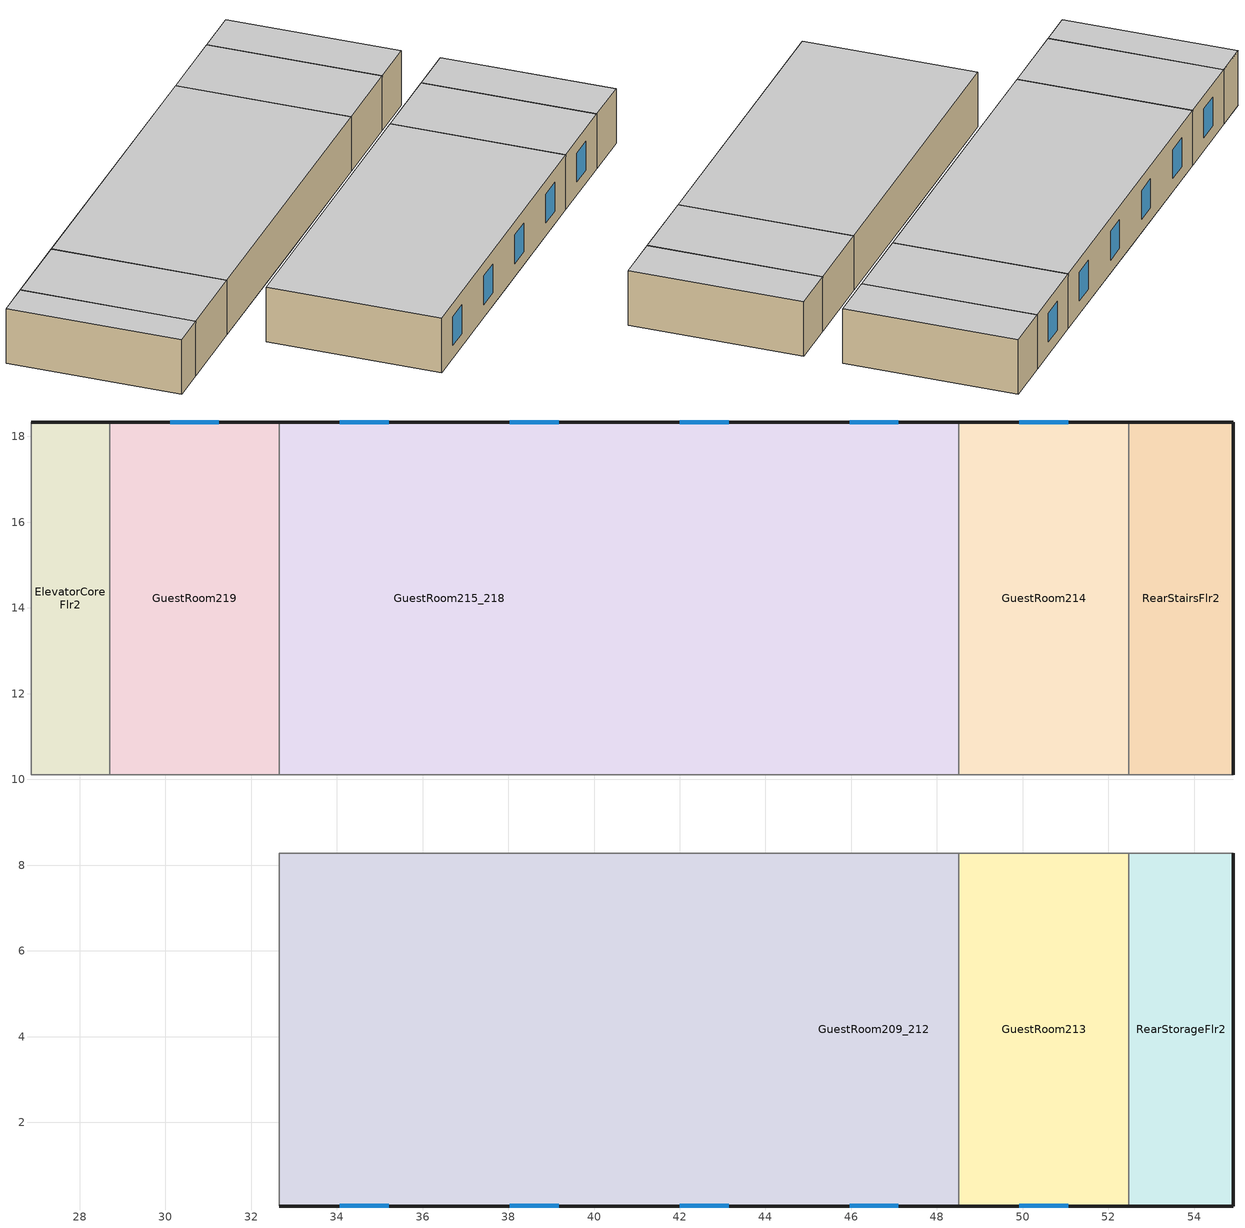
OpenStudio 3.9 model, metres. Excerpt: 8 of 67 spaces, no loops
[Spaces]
GuestRoom219
 floor to LaundryRoomFlr1: 32.66,18.34 32.66,10.11 28.7,10.11 28.7,18.34 z3.35
 wall outside: 32.66,18.34 28.7,18.34 z3.35:6.1
 wall to CorridorFlr2: 28.7,10.11 32.66,10.11 z3.35:6.1
 wall to GuestRoom215_218: 32.66,10.11 32.66,18.34 z3.35:6.1
 wall to ElevatorCoreFlr2: 28.7,18.34 28.7,10.11 z3.35:6.1
 window: 31.25,18.34 30.11,18.34 z4:5.45
 ceiling to GuestRoom319: 32.66,10.11 32.66,18.34 28.7,18.34 28.7,10.11 z6.1
GuestRoom215_218
 floor to EmployeeLoungeFlr1: 44.55,18.34 44.55,10.11 40.59,10.11 40.59,18.34 z3.35
 floor to LaundryRoomFlr1: 40.59,18.34 40.59,10.11 32.66,10.11 32.66,18.34 z3.35
 floor to GuestRoom105: 48.51,18.34 48.51,10.11 44.55,10.11 44.55,18.34 z3.35
 wall outside: 48.51,18.34 32.66,18.34 z3.35:6.1
 wall to CorridorFlr2: 32.66,10.11 48.51,10.11 z3.35:6.1
 wall to GuestRoom214: 48.51,10.11 48.51,18.34 z3.35:6.1
 window: 43.14,18.34 42,18.34 / 39.18,18.34 38.04,18.34 / 47.1,18.34 45.96,18.34 / 35.21,18.34 34.07,18.34 z4:5.45
 ceiling to GuestRoom315_318: 48.51,10.11 48.51,18.34 32.66,18.34 32.66,10.11 z6.1
GuestRoom213
 floor to GuestRoom103: 52.47,8.28 52.47,0.05 48.51,0.05 48.51,8.28 z3.35
 wall outside: 48.51,0.05 52.47,0.05 z3.35:6.1
 wall to GuestRoom209_212: 48.51,8.28 48.51,0.05 z3.35:6.1
 wall to CorridorFlr2: 52.47,8.28 48.51,8.28 z3.35:6.1
 wall to RearStorageFlr2: 52.47,0.05 52.47,8.28 z3.35:6.1
 window: 49.92,0.05 51.06,0.05 z4:5.45
 ceiling to GuestRoom313: 52.47,0.05 52.47,8.28 48.51,8.28 48.51,0.05 z6.1
RearStorageFlr2
 floor to RearStorageFlr1: 54.91,8.28 54.91,0.05 52.47,0.05 52.47,8.28 z3.35
 wall outside: 52.47,0.05 54.91,0.05 54.91,8.28 z3.35:6.1
 wall to CorridorFlr2: 54.91,8.28 52.47,8.28 z3.35:6.1
 ceiling to RearStorageFlr3: 54.91,0.05 54.91,8.28 52.47,8.28 52.47,0.05 z6.1
ElevatorCoreFlr2
 floor to ElevatorCoreFlr1: 28.7,18.34 28.7,10.11 26.87,10.11 26.87,18.34 z3.35
 wall outside: 28.7,18.34 26.87,18.34 z3.35:6.1
 wall to CorridorFlr2: 26.87,18.34 26.87,10.11 28.7,10.11 z3.35:6.1
 ceiling to ElevatorCoreFlr3: 28.7,10.11 28.7,18.34 26.87,18.34 26.87,10.11 z6.1
RearStairsFlr2
 floor to RearStairsFlr1: 54.91,18.34 54.91,10.11 52.47,10.11 52.47,18.34 z3.35
 wall outside: 54.91,10.11 54.91,18.34 52.47,18.34 z3.35:6.1
 wall to GuestRoom214: 52.47,18.34 52.47,10.11 z3.35:6.1
 wall to CorridorFlr2: 52.47,10.11 54.91,10.11 z3.35:6.1
 ceiling to RearStairsFlr3: 54.91,10.11 54.91,18.34 52.47,18.34 52.47,10.11 z6.1
GuestRoom209_212
 floor to GuestRoom102: 48.51,8.28 48.51,0.05 44.55,0.05 44.55,8.28 z3.35
 floor to GuestRoom101: 44.55,8.28 44.55,0.05 40.59,0.05 40.59,8.28 z3.35
 floor to MeetingRoomFlr1: 36.62,8.28 36.62,0.05 32.66,0.05 32.66,8.28 z3.35
 floor to MechanicalRoomFlr1: 40.59,8.28 40.59,0.05 36.62,0.05 36.62,8.28 z3.35
 wall outside: 32.66,0.05 48.51,0.05 z3.35:6.1
 wall to CorridorFlr2: 48.51,8.28 32.66,8.28 z3.35:6.1
 wall to GuestRoom206_208: 32.66,8.28 32.66,0.05 z3.35:6.1
 window: 34.07,0.05 35.21,0.05 / 38.04,0.05 39.18,0.05 / 45.96,0.05 47.1,0.05 / 42,0.05 43.14,0.05 z4:5.45
 ceiling to GuestRoom309_312: 48.51,0.05 48.51,8.28 32.66,8.28 32.66,0.05 z6.1
GuestRoom214
 floor to GuestRoom104: 52.47,18.34 52.47,10.11 48.51,10.11 48.51,18.34 z3.35
 wall outside: 52.47,18.34 48.51,18.34 z3.35:6.1
 wall to CorridorFlr2: 48.51,10.11 52.47,10.11 z3.35:6.1
 window: 51.06,18.34 49.92,18.34 z4:5.45
 ceiling to GuestRoom314: 52.47,10.11 52.47,18.34 48.51,18.34 48.51,10.11 z6.1
[Schedule:Ruleset]
Name | Default Day Schedule | Summer Design Day Schedule | Winter Design Day Schedule
HotelSmall Lobby_Occ_Sch | HotelSmall Lobby_Occ_Sch Default | HotelSmall Lobby_Occ_Sch Summer Design Day | HotelSmall Lobby_Occ_Sch Winter Design Day
HotelSmall LaundryRoom_Occ_Sch | HotelSmall LaundryRoom_Occ_Sch Default | HotelSmall LaundryRoom_Occ_Sch Summer Design Day | HotelSmall LaundryRoom_Occ_Sch Winter Design Day
HotelSmall BLDG_LIGHT_MECHROOM_SCH | HotelSmall BLDG_LIGHT_MECHROOM_SCH Default | HotelSmall BLDG_LIGHT_MECHROOM_SCH Summer Design Day | HotelSmall BLDG_LIGHT_MECHROOM_SCH Winter Design Day
HotelSmall MeetingRoom_Occ_Sch | HotelSmall MeetingRoom_Occ_Sch Default | HotelSmall MeetingRoom_Occ_Sch Summer Design Day | HotelSmall MeetingRoom_Occ_Sch Winter Design Day
HotelSmall Office_Occ_Sch | HotelSmall Office_Occ_Sch Default | HotelSmall Office_Occ_Sch Summer Design Day | HotelSmall Office_Occ_Sch Winter Design Day
HotelSmall BLDG_LIGHT_OFFICE_SCH | HotelSmall BLDG_LIGHT_OFFICE_SCH Default | HotelSmall BLDG_LIGHT_OFFICE_SCH Summer Design Day | HotelSmall BLDG_LIGHT_OFFICE_SCH Winter Design Day
HotelSmall OFF_EQUIP_SCH | HotelSmall OFF_EQUIP_SCH Default | HotelSmall OFF_EQUIP_SCH Summer Design Day | HotelSmall OFF_EQUIP_SCH Winter Design Day
HotelSmall EmployeeLounge_Occ_Sch | HotelSmall EmployeeLounge_Occ_Sch Default | HotelSmall EmployeeLounge_Occ_Sch Summer Design Day | HotelSmall EmployeeLounge_Occ_Sch Winter Design Day
HotelSmall BLDG_LIGHT_EMPLOYEELOUNGE_SCH | HotelSmall BLDG_LIGHT_EMPLOYEELOUNGE_SCH Default | HotelSmall BLDG_LIGHT_EMPLOYEELOUNGE_SCH Summer Design Day | HotelSmall BLDG_LIGHT_EMPLOYEELOUNGE_SCH Winter Design Day
HotelSmall EmployeeLounge_Eqp_Sch | HotelSmall EmployeeLounge_Eqp_Sch Default | HotelSmall EmployeeLounge_Eqp_Sch Summer Design Day | HotelSmall EmployeeLounge_Eqp_Sch Winter Design Day
GuestroomVacantFanSchedule | GuestroomVacantFanSchedule Default
SmallHotel_GuestRoom_Vent_Ctrl_Sch | SmallHotel_GuestRoom_Vent_Ctrl_Sch Default | SmallHotel_GuestRoom_Vent_Ctrl_Sch Winter Design Day 1 | SmallHotel_GuestRoom_Vent_Ctrl_Sch Summer Design Day 1
[Schedule:Day]
HotelSmall ExerciseCenter_Occ_Sch Default; HotelSmall ExerciseCenter_Occ_Sch Winter Design Day; HotelSmall ExerciseCenter_Occ_Sch Summer Design Day: No, 6, 0, 0, 7, 0, 0.5, 11, 0, 1, 12, 0, 0.5, 13, 0, 0, 22, 0, 1, 23, 0, 0.5, 24, 0, 0
HotelSmall BLDG_LIGHT_EXERCENTER_SCH Default; HotelSmall BLDG_LIGHT_EXERCENTER_SCH Winter Design Day; HotelSmall BLDG_LIGHT_EXERCENTER_SCH Summer Design Day: No, 6, 0, 0, 7, 0, 0.5, 22, 0, 1, 23, 0, 0.5, 24, 0, 0
HotelSmall ExerciseCenter_Eqp_Sch Default; HotelSmall ExerciseCenter_Eqp_Sch Winter Design Day; HotelSmall ExerciseCenter_Eqp_Sch Summer Design Day: No, 6, 0, 0, 7, 0, 0.5, 9, 0, 1, 12, 0, 0.5, 13, 0, 0, 16, 0, 0.5, 17, 0, 1, 19, 0, 0.5, 21, 0, 1, 23, 0, 0.5, 24, 0, 0
HotelSmall Lobby_Occ_Sch Default: No, 6, 0, 0.1, 7, 0, 0.3, 10, 0, 0.7, 22, 0, 0.2, 24, 0, 0.1
HotelSmall Lobby_Occ_Sch Summer Design Day; HotelSmall BLDG_LIGHT_FRONTLOUNGE_SCH Summer Design Day; HotelSmall Lobby_Eqp_Sch Summer Design Day; HotelSmall LaundryRoom_Occ_Sch Summer Design Day; HotelSmall LaundryRoom_Eqp_Elec_Sch Summer Design Day; HotelSmall LaundryRoom_Eqp_Gas_Sch Summer Design Day; HotelSmall BLDG_LIGHT_MECHROOM_SCH Summer Design Day; HotelSmall MeetingRoom_Occ_Sch Summer Design Day; HotelSmall BLDG_LIGHT_MEETINGROOM_SCH Summer Design Day; HotelSmall Office_Occ_Sch Summer Design Day; HotelSmall BLDG_LIGHT_OFFICE_SCH Summer Design Day; HotelSmall OFF_EQUIP_SCH Summer Design Day; HotelSmall EmployeeLounge_Occ_Sch Summer Design Day; HotelSmall BLDG_LIGHT_EMPLOYEELOUNGE_SCH Summer Design Day; HotelSmall EmployeeLounge_Eqp_Sch Summer Design Day: No, 24, 0, 1
HotelSmall Lobby_Occ_Sch Wkdy Day: No, 5, 0, 0.1, 6, 0, 0.3, 10, 0, 0.7, 16, 0, 0.2, 18, 0, 0.4, 22, 0, 0.2, 24, 0, 0.1
HotelSmall Lobby_Occ_Sch Winter Design Day; HotelSmall BLDG_LIGHT_FRONTLOUNGE_SCH Winter Design Day; HotelSmall Lobby_Eqp_Sch Winter Design Day; HotelSmall LaundryRoom_Occ_Sch Winter Design Day; HotelSmall LaundryRoom_Eqp_Elec_Sch Winter Design Day; HotelSmall LaundryRoom_Eqp_Gas_Sch Winter Design Day; HotelSmall BLDG_LIGHT_MECHROOM_SCH Winter Design Day; HotelSmall MeetingRoom_Occ_Sch Winter Design Day; HotelSmall BLDG_LIGHT_MEETINGROOM_SCH Winter Design Day; HotelSmall Office_Occ_Sch Winter Design Day; HotelSmall BLDG_LIGHT_OFFICE_SCH Winter Design Day; HotelSmall OFF_EQUIP_SCH Winter Design Day; HotelSmall EmployeeLounge_Occ_Sch Winter Design Day; HotelSmall BLDG_LIGHT_EMPLOYEELOUNGE_SCH Winter Design Day; HotelSmall EmployeeLounge_Eqp_Sch Winter Design Day: No, 24, 0, 0
HotelSmall BLDG_LIGHT_FRONTLOUNGE_SCH Default; HotelSmall BLDG_LIGHT_MEETINGROOM_SCH Default; HotelSmall BLDG_LIGHT_EMPLOYEELOUNGE_SCH Default: No, 5, 0, 0, 6, 0, 0.2, 7, 0, 0.3, 8, 0, 0.5, 18, 0, 1, 19, 0, 0.5, 20, 0, 0.3, 21, 0, 0.2, 22, 0, 0.05, 24, 0, 0
HotelSmall Lobby_Eqp_Sch Default: No, 5, 0, 0.21, 6, 0, 0.68, 10, 0, 1, 11, 0, 0.32, 23, 0, 0.23, 24, 0, 0.21
HotelSmall LaundryRoom_Occ_Sch Default; HotelSmall LaundryRoom_Occ_Sch Default|Wkdy Day: No, 8, 0, 0, 10, 0, 0.09, 12, 0, 0.18, 13, 0, 0, 16, 0, 0.18, 17, 0, 0.09, 24, 0, 0
HotelSmall BLDG_LIGHT_LAUNDRY_SCH Default; HotelSmall BLDG_LIGHT_LAUNDRY_SCH Winter Design Day; HotelSmall BLDG_LIGHT_LAUNDRY_SCH Summer Design Day: No, 8, 0, 0, 17, 0, 1, 24, 0, 0
HotelSmall LaundryRoom_Eqp_Elec_Sch Default: No, 8, 0, 0, 16, 0, 1, 24, 0, 0
HotelSmall LaundryRoom_Eqp_Gas_Sch Default: No, 9, 0, 0, 17, 0, 1, 24, 0, 0
HotelSmall BLDG_LIGHT_MECHROOM_SCH Default; HotelSmall BLDG_LIGHT_MECHROOM_SCH Default|Wkdy Day: No, 7, 0, 0.1, 8, 0, 0.2, 18, 0, 0.4, 22, 0, 0.2, 24, 0, 0.1
HotelSmall MeetingRoom_Occ_Sch Default; HotelSmall MeetingRoom_Occ_Sch Default|Wkdy Day: No, 7, 0, 0, 8, 0, 0.05, 10, 0, 0.5, 12, 0, 0.2, 13, 0, 0.05, 15, 0, 0.5, 18, 0, 0.2, 20, 0, 0.05, 24, 0, 0
HotelSmall MeetingRoom_Eqp_Sch Default; HotelSmall MeetingRoom_Eqp_Sch Winter Design Day; HotelSmall MeetingRoom_Eqp_Sch Summer Design Day: No, 7, 0, 0, 8, 0, 0.05, 10, 0, 0.54, 12, 0, 0.26, 13, 0, 0.05, 15, 0, 0.54, 18, 0, 0.26, 20, 0, 0.05, 24, 0, 0
HotelSmall Office_Occ_Sch Default: No, 7, 0, 0.2, 8, 0, 0.3, 17, 0, 0.5, 18, 0, 0.3, 24, 0, 0.2
HotelSmall Office_Occ_Sch Wkdy Day: No, 6, 0, 0.2, 7, 0, 0.3, 8, 0, 0.4, 12, 0, 1, 13, 0, 0.5, 17, 0, 1, 18, 0, 0.4, 19, 0, 0.3, 24, 0, 0.2
HotelSmall BLDG_LIGHT_OFFICE_SCH Default: No, 7, 0, 0.4175, 8, 0, 0.50935, 12, 0, 0.7515, 13, 0, 0.668, 17, 0, 0.7515, 18, 0, 0.50935, 24, 0, 0.4175
HotelSmall OFF_EQUIP_SCH Default: No, 5, 0, 0.305497, 7, 0, 0.351785, 8, 0, 0.398072, 18, 0, 0.583222, 22, 0, 0.44436, 24, 0, 0.305497
HotelSmall OFF_EQUIP_SCH Wkdy Day: No, 5, 0, 0.305497, 7, 0, 0.351785, 10, 0, 0.398072, 12, 0, 0.92575, 13, 0, 0.870205, 17, 0, 0.92575, 18, 0, 0.694312, 20, 0, 0.583222, 22, 0, 0.44436, 24, 0, 0.305497
HotelSmall BLDG_LIGHT_RESTROOM_SCH Default; HotelSmall BLDG_LIGHT_RESTROOM_SCH Winter Design Day; HotelSmall BLDG_LIGHT_RESTROOM_SCH Summer Design Day: No, 24, 0, 0.66
HotelSmall EmployeeLounge_Occ_Sch Default: No, 5, 0, 0, 8, 0, 0.05, 12, 0, 0.1, 13, 0, 0.2, 18, 0, 0.1, 20, 0, 0.05, 24, 0, 0
HotelSmall EmployeeLounge_Occ_Sch Wkdy Day: No, 5, 0, 0, 7, 0, 0.1, 12, 0, 0.2, 13, 0, 0.7, 18, 0, 0.2, 20, 0, 0.1, 24, 0, 0
HotelSmall EmployeeLounge_Eqp_Sch Default; HotelSmall EmployeeLounge_Eqp_Sch Default|Wkdy Day: No, 5, 0, 0.0795031, 7, 0, 0.182099, 8, 0, 0.239603, 10, 0, 0.958413, 12, 0, 0.824235, 13, 0, 0.958413, 18, 0, 0.824235, 19, 0, 0.239603, 20, 0, 0.182099, 24, 0, 0.0795031
HotelSmall ELEV_LIGHT_FAN_SCH_ADD_DF Default: No, 4, 0, 0.05, 5, 0, 0.1, 6, 0, 0.2, 7, 0, 0.4, 9, 0, 0.5, 10, 0, 0.35, 16, 0, 0.15, 17, 0, 0.35, 19, 0, 0.5, 21, 0, 0.4, 22, 0, 0.3, 23, 0, 0.2, 24, 0, 0.1
HotelSmall ELEV_LIGHT_FAN_SCH_ADD_DF Summer Design Day: No, 24, 0, 0.5
HotelSmall ELEV_LIGHT_FAN_SCH_ADD_DF Winter Design Day: No, 24, 0, 0.05
HotelSmall INFIL_Door_Opening_SCH Default; HotelSmall INFIL_Door_Opening_SCH Winter Design Day; HotelSmall INFIL_Door_Opening_SCH Summer Design Day: No, 6, 0, 0, 7, 0, 0.144, 8, 0, 1, 17, 0, 0.144, 18, 0, 1, 22, 0, 0.144, 24, 0, 0
GuestroomVacantFanSchedule Default: No, 15, 0, 0, 16, 0, 1, 24, 0, 0
SmallHotel_GuestRoom_Vent_Ctrl_Sch Default: 8, 0, 1, 9, 0, 0, 11, 0, 1, 16, 0, 0, 18, 0, 1, 19, 0, 0, 24, 0, 1
SmallHotel_GuestRoom_Vent_Ctrl_Sch Winter Design Day 1; SmallHotel_GuestRoom_Vent_Ctrl_Sch Summer Design Day 1: 24, 0, 1
[Schedule:Rule] Rule Order=0; Apply Monday=Yes; Apply Tuesday=Yes; Apply Wednesday=Yes; Apply Thursday=Yes; Apply Friday=Yes; Date Specification Type=DateRange; Start Month=1; Start Day=1; End Month=12; End Day=31
Name | Schedule Ruleset | Day Schedule
Schedule Rule 2 | HotelSmall Lobby_Occ_Sch | HotelSmall Lobby_Occ_Sch Wkdy Day
Schedule Rule 6 | HotelSmall LaundryRoom_Occ_Sch | HotelSmall LaundryRoom_Occ_Sch Default|Wkdy Day
Schedule Rule 7 | HotelSmall BLDG_LIGHT_MECHROOM_SCH | HotelSmall BLDG_LIGHT_MECHROOM_SCH Default|Wkdy Day
Schedule Rule 8 | HotelSmall MeetingRoom_Occ_Sch | HotelSmall MeetingRoom_Occ_Sch Default|Wkdy Day
Schedule Rule 9 | HotelSmall Office_Occ_Sch | HotelSmall Office_Occ_Sch Wkdy Day
Schedule Rule 10 | HotelSmall OFF_EQUIP_SCH | HotelSmall OFF_EQUIP_SCH Wkdy Day
Schedule Rule 11 | HotelSmall EmployeeLounge_Occ_Sch | HotelSmall EmployeeLounge_Occ_Sch Wkdy Day
Schedule Rule 12 | HotelSmall EmployeeLounge_Eqp_Sch | HotelSmall EmployeeLounge_Eqp_Sch Default|Wkdy Day
[Curve:Exponent] Coefficient1 Constant=1; Coefficient2 Constant=0; Coefficient3 Constant=0; Minimum Value of x=0; Maximum Value of x=1
Fan On Off Power Curve; Fan On Off Power Curve 1; Fan On Off Power Curve 2; Fan On Off Power Curve 3; Fan On Off Power Curve 4; Fan On Off Power Curve 5; Fan On Off Power Curve 6; Fan On Off Power Curve 7; Fan On Off Power Curve 8; Fan On Off Power Curve 9; Fan On Off Power Curve 10; Fan On Off Power Curve 11; Fan On Off Power Curve 12; Fan On Off Power Curve 13; Fan On Off Power Curve 14; Fan On Off Power Curve 15; Fan On Off Power Curve 16; Fan On Off Power Curve 17; Fan On Off Power Curve 18; Fan On Off Power Curve 19; Fan On Off Power Curve 20; Fan On Off Power Curve 21; Fan On Off Power Curve 22; Fan On Off Power Curve 23; Fan On Off Power Curve 24; Fan On Off Power Curve 25; Fan On Off Power Curve 26; Fan On Off Power Curve 27; Fan On Off Power Curve 28; Fan On Off Power Curve 29; Fan On Off Power Curve 30; Fan On Off Power Curve 31; Fan On Off Power Curve 32; Fan On Off Power Curve 33; Fan On Off Power Curve 34; Fan On Off Power Curve 35; Fan On Off Power Curve 36; Fan On Off Power Curve 37; Fan On Off Power Curve 38
[Curve:Cubic] Coefficient1 Constant=1; Coefficient2 x=0; Coefficient3 x**2=0; Coefficient4 x**3=0; Minimum Value of x=0; Maximum Value of x=1
Fan On Off Efficiency Curve; Fan On Off Efficiency Curve 1; Fan On Off Efficiency Curve 2; Fan On Off Efficiency Curve 3; Fan On Off Efficiency Curve 4; Fan On Off Efficiency Curve 5; Fan On Off Efficiency Curve 6; Fan On Off Efficiency Curve 7; Fan On Off Efficiency Curve 8; Fan On Off Efficiency Curve 9; Fan On Off Efficiency Curve 10; Fan On Off Efficiency Curve 11; Fan On Off Efficiency Curve 12; Fan On Off Efficiency Curve 13; Fan On Off Efficiency Curve 14; Fan On Off Efficiency Curve 15; Fan On Off Efficiency Curve 16; Fan On Off Efficiency Curve 17; Fan On Off Efficiency Curve 18; Fan On Off Efficiency Curve 19; Fan On Off Efficiency Curve 20; Fan On Off Efficiency Curve 21; Fan On Off Efficiency Curve 22; Fan On Off Efficiency Curve 23; Fan On Off Efficiency Curve 24; Fan On Off Efficiency Curve 25; Fan On Off Efficiency Curve 26; Fan On Off Efficiency Curve 27; Fan On Off Efficiency Curve 28; Fan On Off Efficiency Curve 29; Fan On Off Efficiency Curve 30; Fan On Off Efficiency Curve 31; Fan On Off Efficiency Curve 32; Fan On Off Efficiency Curve 33; Fan On Off Efficiency Curve 34; Fan On Off Efficiency Curve 35; Fan On Off Efficiency Curve 36; Fan On Off Efficiency Curve 37; Fan On Off Efficiency Curve 38
[Curve:Biquadratic] Minimum Value of x=12.77778; Maximum Value of x=23.88889; Minimum Value of y=23.88889; Maximum Value of y=46.11111
Name | Coefficient1 Constant | Coefficient2 x | Coefficient3 x**2 | Coefficient4 y | Coefficient5 y**2 | Coefficient6 x*y
PSZ-Fine Storage DX Coil Cap-FT | 0.942588 | 0.00954335 | 0.00068377 | -0.0110427 | 5.249e-06 | -9.72e-06
PSZ-AC DX Coil EIR-FT | 0.342414 | 0.034885 | -0.0006237 | 0.00497722 | 0.000437951 | -0.000728028
[Curve:Quadratic]
Name | Coefficient1 Constant | Coefficient2 x | Coefficient3 x**2 | Minimum Value of x | Maximum Value of x
DX Coil Cap-FF | 0.8 | 0.2 | 0 | 0.5 | 1.5
Split DX Coil EIR-FF | 1.1552 | -0.1808 | 0.0256 | 0.5 | 1.5
HPACCOOLPLFFPLR | 0.85 | 0.15 | 0 | 0 | 1
